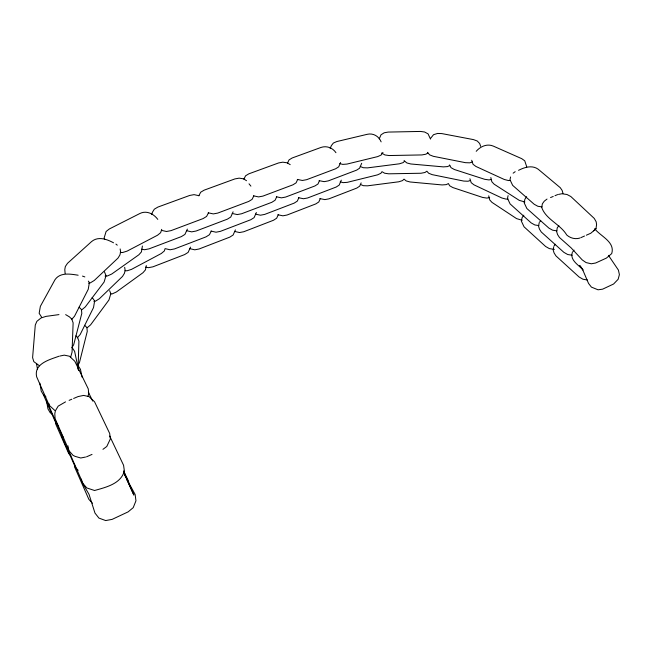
<?xml version="1.0" encoding="UTF-8"?>
<svg xmlns="http://www.w3.org/2000/svg" width="652" height="652" viewBox="0 0 652 652"><rect width="100%" height="100%" fill="white"/><g stroke="black" fill="none" stroke-linecap="round" stroke-linejoin="round"><path stroke-width="0.98" d="M78.077 369.391L78.916 341.183L77.596 337.467L75.901 335.878M146.292 265.576L145.461 269.846L142.984 272.707L116.415 291.957L112.25 293.881L110.677 293.995M142.405 246.008L141.419 251.9L138.884 254.761L111.736 274.019L107.49 275.943L105.086 276.122M593.564 230.865L595.993 228.77L596.572 224.565L596.181 221.802L594.241 218.404L570.802 196.505L566.995 194.5L561.902 193.758L558.536 194.41M572.391 252.185C569.555 260.36 578.731 264.875 583.027 270.01L579.636 265.413M553.662 247.247L553.198 250.066L554.078 252.927L555.96 255.91L579.074 276.978L582.994 279.243L587.362 279.969M539.228 222.593L538.56 226.236L539.473 229.137L541.29 232.014L563.866 252.34L567.705 254.524L572.032 255.217M508.095 195.616L507.476 198.355L510.108 203.929L531.201 222.927L534.827 224.956L538.805 225.576M510.597 176.969L509.978 179.699L512.659 185.364L534.192 204.263L537.892 206.293L542.114 206.928M87.996 396.416L88.705 393.466L88.264 388.885L74.793 361.249L69.462 356.228L64.287 355.144L59.894 356.041M151.794 214.573L152.381 212.324L154.32 209.186L157.906 207.067L189.675 195.453L194.051 194.646L199.08 195.722M187.368 229.096L184.923 234.418L181.386 236.603L149.055 248.86L144.532 249.732L141.663 249.219M198.811 195.747L200.71 192.21L204.133 190.164L234.867 178.925L239.145 178.143L243.661 178.844L246.513 180.734M190.531 247.124L188.126 252.381L184.671 254.565L152.951 266.815L148.509 267.67L145.689 267.165M208.501 212.788L206.594 216.44L203.114 218.575L171.011 230.637L166.496 231.493L161.411 230.352M211.281 231.093L209.422 234.728L206.008 236.872L174.516 248.925L170.082 249.773L165.086 248.624L164.337 250.963L161.297 253.506L131.468 269.39L127.067 270.792L125.045 270.694M161.745 229.349L160.645 232.682L157.531 235.225L127.091 251.118L122.609 252.52L120.286 252.414M243.848 179.219L245.592 175.787L248.868 173.815L278.616 162.935L282.797 162.177L287.287 162.845L290.205 164.663M233.09 211.835L230.743 217.051L227.377 219.153L196.105 231.02L191.688 231.859L186.627 230.71M235.405 229.879L233.106 235.022L229.797 237.132L199.105 248.982L194.769 249.822L189.789 248.665M253.832 195.82L252.096 199.357L248.762 201.419L217.727 213.09L213.318 213.913L208.216 212.797M256.358 212.519L254.084 217.646L250.816 219.716L220.343 231.378L216.016 232.21L211.003 231.077M287.45 163.228L289.04 159.895L292.169 157.98L320.98 147.45C326.587 145.486 332.691 147.784 335.943 152.69M276.725 196.765L275.079 200.245L271.86 202.283L241.607 213.758L237.287 214.573L232.234 213.473M70.579 357.492L72.062 352.104L73.122 322.846L71.801 319.121L69.462 316.888L65.648 314.623M278.257 214.752L276.644 218.224L273.481 220.262L243.775 231.737L239.528 232.544L234.557 231.436M297.687 179.398L296.106 182.829L292.927 184.826L262.895 196.113L258.591 196.912L253.498 195.844M298.86 197.686L297.312 201.109L294.191 203.114L264.696 214.402L260.458 215.209L255.454 214.125M361.143 182.894L359.684 186.17L356.791 188.078L328.901 198.852L324.851 199.618L319.904 198.599M379.244 138.868L381.012 134.793L384.167 132.796L388.16 132.079L420.483 131.435L424.599 131.997L428.062 133.864L430.507 139.104M361.689 163.285L359.57 168.224L356.628 170.131L328.266 180.889L324.134 181.655L319.113 180.645M319.496 180.604L318.005 183.978L314.924 185.95L285.641 197.059L281.419 197.849L276.375 196.79M320.287 198.575L318.82 201.949L315.796 203.913L287.019 215.03L282.87 215.82L277.907 214.752M330.165 148.477L331.363 145.632L333.343 143.065L336.799 141.549L367.117 134.336C373.107 132.821 378.902 136.203 381.135 141.867M340.572 162.511L338.714 166.83L335.682 168.762L306.603 179.691L302.398 180.465L297.32 179.439M341.289 180.164L339.187 185.095L336.204 187.034L307.63 197.972L303.49 198.746L298.502 197.711M430.442 138.55L433.523 134.687L437.582 133.448L441.803 133.587L473.523 139.618L477.264 141.011L479.676 143.513L480.663 146.341M78.118 364.818L79.43 362.626L87.27 331.379L86.887 327.557L84.613 325.299M71.859 347.712L73.668 344.778L81.81 313.368L81.435 309.545L79.096 307.182M526.637 196.7L524.876 199.259L524.151 202.78L526.857 208.501L548.902 228.102L552.676 230.213L556.947 230.873M523.825 215.193L522.105 217.646L521.388 221.175L524.045 226.806L545.626 246.489L549.326 248.599L554.347 249.398M382.952 152.446L381.11 155.046L377.704 156.594L346.97 164.076L342.724 164.385L339.757 163.587M539.734 221.9L540.744 220.515M558.87 225.682L557.264 227.801L556.645 231.558L557.541 234.524L559.465 237.499L571.144 247.882L582.212 259.887L586.067 262.577L591.299 263.791L595.659 263L606.458 258.062L611.715 253.595C615.349 241.778 600.394 236.326 594.632 228.665M553.817 246.301L555.382 244.28M572.945 251.501L574.053 250.132M77.295 337.817L80.196 334.492L93.521 307.565L94.63 300.922L92.16 297.451M71.524 319.586L74.499 316.261L88.24 289.301L89.373 282.544L88.346 281.118M404.656 161.166L403.115 162.641L399.383 163.807L367.5 167.882L363.294 167.727L360.279 166.488M595.993 228.77L590.802 233.237L586.311 235.225M87.181 327.744L90.604 324.843L108.949 299.977L110.832 293.669L109.617 290.678M476.204 151.305C480.434 146.423 487.085 143.399 493.368 146.13L521.739 158.672L524.738 160.808L526.759 166.888M81.769 309.839L85.265 306.937L104.1 282.047L106.015 275.633L104.491 271.917M547.02 199.064L544.249 201.199L542.382 203.807L541.714 207.442C545.797 219.422 560.361 224.174 566.727 234.989C570.304 238.216 575.398 239.537 580.027 238.021M102.951 449.326L106.789 446.473L110.375 438.886L109.683 433.458L94.548 401.779L89.022 396.595L83.603 395.414L78.134 396.563L73.635 398.462M513.14 173.179L515.194 171.68M427.899 152.894L425.968 154.182L421.925 154.931L389.065 155.543L384.933 154.956L381.542 153.016M449.815 165.51L447.565 166.586L443.36 166.888L410.793 163.978L406.889 162.959L404.061 160.685M86.488 456.856L92.03 454.395M580.924 237.621L584.518 236.024M65.526 401.876L58.175 406.131L55.387 410.817L54.792 413.767L55.086 418.568L69.348 451.151L73.048 455.341L75.029 456.343L80.766 457.997L85.534 457.044M69.128 400.352L71.826 399.22M550.565 197.564L553.23 196.448M554.999 195.698L557.664 194.581M59.022 356.22C49.813 359.594 33.619 363.62 36.659 376.823L49.226 405.283L54.792 410.45M518.544 170.327C524.542 167.254 532.211 164.834 538.218 169.243L560.247 187.678L562.146 190.433L563.002 193.465M470.557 180.425L468.038 181.24L463.768 181.077L432.211 174.646L428.617 173.212L426.873 171.199L424.974 172.495L420.996 173.245L388.69 173.815L384.623 173.22L381.99 171.68L380.866 173.31L377.516 174.858L347.304 182.34L343.123 182.641L340.205 181.835M472.35 162.006L469.782 162.821L465.447 162.674L433.336 156.317L429.676 154.891L427.427 152.356M93.912 301.452L95.526 301.134L99.422 298.706L122.527 276.415L124.426 273.302L125.135 270.417L124.671 267.32M88.672 283.188L90.318 282.87L94.295 280.433L117.955 258.143L119.903 255.03L120.612 252.039L120.155 248.942M489.636 197.556L486.897 198.086L482.667 197.45L452.847 187.564L449.644 185.747L448.429 183.562L446.212 184.638L442.08 184.932L410.059 181.973L406.22 180.938L404.028 179.137L402.504 180.612L398.837 181.778L367.483 185.836L363.351 185.681L360.385 184.426M490.826 179.569L488.976 179.928L484.664 179.3L454.314 169.496L451.054 167.686L449.481 164.932M58.965 314.606L45.974 316.383L41.019 317.98L36.862 321.346L35.281 325.055L32.6 357.614L33.806 361.632L39.47 365.756M510.492 180.417L508.495 180.563L504.249 179.463L475.878 166.431L473.034 164.288L471.689 160.245M507.998 198.966L506.033 199.105L501.869 197.996L474.02 184.866L471.233 182.715L469.905 178.762M524.876 201.981L519.228 200.343L494.126 184.182L491.844 181.745L490.826 177.564M522.113 220.27L516.571 218.616L491.95 202.364L489.717 199.911L488.715 195.828M78.134 275.217C70.424 274.011 60.277 272.104 55.037 279.643L40.367 306.334L39.153 313.31L41.549 317.027M82.486 276.089L84.841 276.913M113.546 242.805C106.904 239.194 98.159 236.016 91.582 241.566L67.506 263.31L65.347 266.513L64.792 269.512L65.127 273.538M52.527 414.468L50.196 412.708L47.955 408.918L46.398 399.978M39.87 383.164L41.231 391.135L43.488 394.933L45.893 396.807M115.909 244.068L117.262 245.16M157.792 219.382C153.611 213.758 146.407 210.083 139.691 213.603L109.373 228.942L106.113 231.484L104.116 238.037L104.76 239.537M58.623 426.098L56.007 423.36L43.513 394.998M63.537 437.443L62.176 436.017L49.12 406.416L48.965 403.661M70.75 455.74L68.737 453.605L55.779 424.15L55.55 420.491M78.167 470.337L75.379 467.362L61.826 436.587L61.704 434.68M92.421 503.205L88.859 499.342L74.784 467.354L74.556 464.379M249.023 183.815L250.906 186.138M580.158 266.049L582.366 268.999L588.536 283.416L591.413 287.108L598.031 289.798L602.587 289.178L613.581 284.019L618.137 279.292L619.4 274.647L618.406 270.083L608.463 255.38M72.331 347.85L74.613 351.338L78.696 370.621M78.175 365.796L80.432 369.276L82.136 377.239M126.366 478.446L135.119 494.428L135.958 500.793L133.22 507.655L128.142 511.861L112.111 519.383L105.673 520.565L98.917 518.079L94.972 513.067L89.039 494.387L81.712 481.738L81.5 479.147M88.322 392.096L92.69 401.078M109.699 436.074L123.587 465.292L124.345 470.907C121.019 483.874 105.763 487.337 94.556 490.5L86.814 487.949L83.04 483.621L68.264 449.831L67.979 445.846M123.66 471.111L128.517 481.152L128.835 483.727M126.301 478.478L133.88 495.08L123.701 471.975M123.53 471.999L125.877 477.557L123.88 471.111M36.52 363.596L37.514 369.407"/></g></svg>
